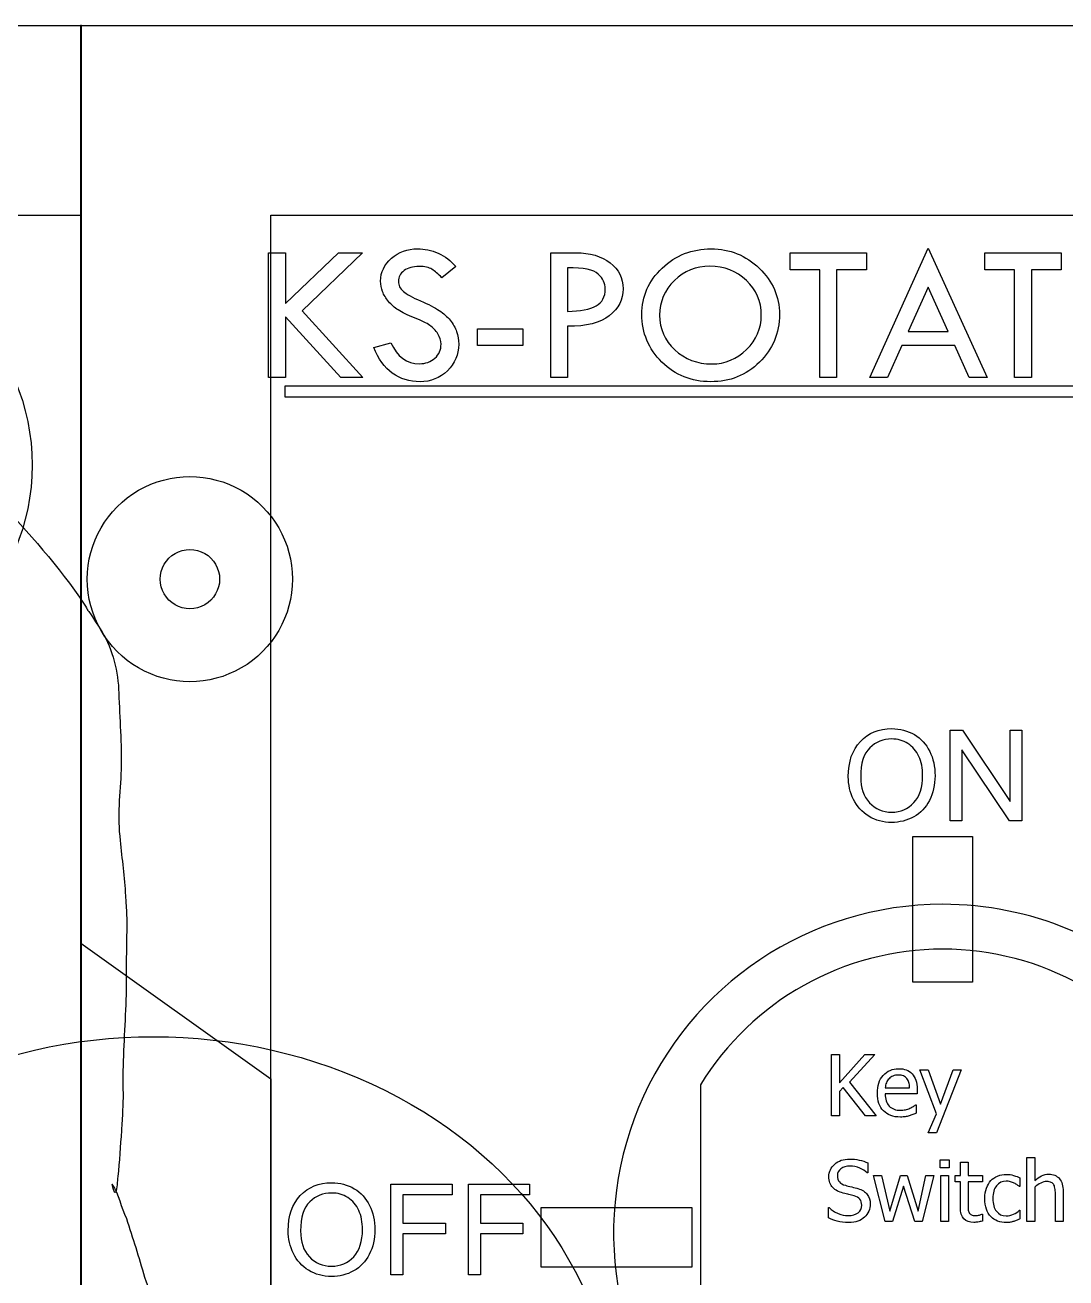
# Model space of a CAD drawing. Extents: x 0 to 339, y 0 to 211.
# Drawn here: x 236.61 to 271.4, y 168.54 to 210.43 of the extents above; entities that cross this region are included whole.
import ezdxf

# ---------------------------------------------------------------- set-up
doc = ezdxf.new("R2010")
doc.units = 0
doc.layers.add('Layer_1', color=7, linetype='CONTINUOUS')

msp = doc.modelspace()

# ---------------------------------------------------------------- linework, layer by layer
at = {"layer": 'Layer_1', "color": 7}
for p, q in [((0.13229, 210.418888), (338.58731, 210.418888)), ((244.750705, 202.81653), (245.320179, 202.81653)), ((244.750705, 198.646931), (244.750705, 202.81653)), ((245.320179, 202.81653), (245.320179, 201.121198)), ((245.320179, 201.121198), (247.08424, 202.81653)), ((247.882813, 202.81653), (245.870016, 200.879008)), ((247.08424, 202.81653), (247.882813, 202.81653)), ((254.179759, 202.81653), (255.017606, 202.81653)), ((254.179759, 198.646931), (254.179759, 202.81653)), ((262.180218, 202.81653), (264.729761, 202.81653)), ((262.180218, 202.247055), (262.180218, 202.81653)), ((264.729761, 202.81653), (264.729761, 202.247055)), ((264.841038, 198.646931), (266.791651, 202.976899)), ((266.791651, 202.976899), (268.761901, 198.646931)), ((268.691535, 202.81653), (271.241078, 202.81653)), ((268.691535, 202.247055), (268.691535, 202.81653)), ((271.241078, 202.81653), (271.241078, 202.247055)), ((251.00183, 202.355059), (250.54036, 201.985228)), ((251.001832, 202.355056), (251.00183, 202.355059)), ((254.742687, 202.319058), (254.742687, 200.859371)), ((254.742687, 202.319058), (254.742687, 202.319058)), ((263.171889, 202.247055), (262.180218, 202.247055)), ((263.171889, 198.646931), (263.171889, 202.247055)), ((264.729761, 202.247055), (263.734818, 202.247055)), ((263.734818, 202.247055), (263.734818, 198.646931)), ((269.683205, 202.247055), (268.691535, 202.247055)), ((269.683205, 198.646931), (269.683205, 202.247055)), ((271.241078, 202.247055), (270.246134, 202.247055)), ((270.246134, 202.247055), (270.246134, 198.646931)), ((266.791651, 201.671035), (266.120719, 200.188439)), ((267.462584, 200.188439), (266.791651, 201.671035)), ((247.169334, 198.646931), (245.320179, 200.679365)), ((245.320179, 200.679365), (245.320179, 198.646931)), ((245.870016, 200.879008), (247.895905, 198.646931)), ((257.223501, 200.757913), (257.223501, 200.757913)), ((261.216366, 200.731733), (261.216366, 200.731733)), ((251.728401, 200.276805), (253.246999, 200.276805)), ((251.728401, 199.720422), (251.728401, 200.276805)), ((253.246999, 200.276805), (253.246999, 199.720422)), ((254.742687, 200.361899), (254.742687, 198.646931)), ((266.120719, 200.188439), (267.462584, 200.188439)), ((248.269006, 199.65169), (248.838481, 199.812059)), ((253.246999, 199.720422), (251.728401, 199.720422)), ((265.907984, 199.713877), (265.433422, 198.646931)), ((267.678591, 199.713877), (265.907984, 199.713877)), ((268.166244, 198.646931), (267.678591, 199.713877)), ((245.320179, 198.646931), (244.750705, 198.646931)), ((247.895905, 198.646931), (247.169334, 198.646931)), ((254.742687, 198.646931), (254.179759, 198.646931)), ((263.734818, 198.646931), (263.171889, 198.646931)), ((265.433422, 198.646931), (264.841038, 198.646931)), ((268.761901, 198.646931), (268.166244, 198.646931)), ((270.246134, 198.646931), (269.683205, 198.646931)), ((245.300056, 198.366299), (285.851524, 198.366299)), ((245.300056, 197.992122), (245.300056, 198.366299)), ((285.851524, 197.992122), (245.300056, 197.992122)), ((267.532232, 183.822621), (267.532232, 186.852931)), ((267.532232, 186.852931), (267.943577, 186.852931)), ((267.943577, 186.852931), (269.535211, 184.473741)), ((269.535211, 184.473741), (269.535211, 186.852931)), ((269.535211, 186.852931), (269.919683, 186.852931)), ((269.919683, 186.852931), (269.919683, 183.822621)), ((269.508339, 183.822621), (267.916705, 186.203871)), ((267.916705, 186.203871), (267.916705, 183.822621)), ((264.123655, 185.298501), (264.123655, 185.298501)), ((264.537067, 185.292501), (264.537067, 185.292501)), ((267.916705, 183.822621), (267.532232, 183.822621)), ((269.919683, 183.822621), (269.508339, 183.822621)), ((266.279475, 183.301061), (268.279475, 183.301061)), ((266.279475, 178.429221), (266.279475, 183.301061)), ((268.279475, 183.301061), (268.279475, 178.429221)), ((268.279475, 178.429221), (266.279475, 178.429221)), ((248.837766, 168.642151), (248.837766, 171.672461)), ((248.837766, 171.672461), (250.882085, 171.672461)), ((250.882085, 171.672461), (250.882085, 171.314861)), ((251.425721, 168.642151), (251.425721, 171.672461)), ((251.425721, 171.672461), (253.470041, 171.672461)), ((253.470041, 171.672461), (253.470041, 171.314861)), ((250.882085, 171.314861), (249.238775, 171.314861)), ((249.238775, 171.314861), (249.238775, 170.376411)), ((253.470041, 171.314861), (251.82673, 171.314861)), ((251.82673, 171.314861), (251.82673, 170.376411)), ((253.863788, 168.897061), (253.863788, 170.897061)), ((253.863788, 170.897061), (258.899331, 170.897061)), ((258.899331, 170.897061), (258.899331, 168.897061)), ((245.404384, 170.118031), (245.404384, 170.118031)), ((245.817795, 170.112031), (245.817795, 170.112031)), ((249.238775, 170.376411), (250.66091, 170.376411)), ((250.66091, 170.376411), (250.66091, 170.018811)), ((251.82673, 170.376411), (253.248866, 170.376411)), ((253.248866, 170.376411), (253.248866, 170.018811)), ((250.66091, 170.018811), (249.238775, 170.018811)), ((249.238775, 170.018811), (249.238775, 168.642151)), ((253.248866, 170.018811), (251.82673, 170.018811)), ((251.82673, 170.018811), (251.82673, 168.642151)), ((258.899331, 168.897061), (253.863788, 168.897061)), ((249.238775, 168.642151), (248.837766, 168.642151)), ((251.82673, 168.642151), (251.425721, 168.642151))]:
    msp.add_line(p, q, dxfattribs=at)
at = {"layer": 'Layer_1', "color": 1}
for p, q in [((238.487208, 210.432098), (238.475308, 210.432098)), ((238.475308, 210.432098), (238.475308, 204.072506)), ((238.475308, 204.072506), (238.475308, 179.739101)), ((243.112358, 191.905814), (243.112358, 191.905814)), ((238.475308, 179.739101), (244.825298, 175.195711)), ((267.279459, 179.533797), (267.279459, 179.533797)), ((244.825298, 175.195711), (244.825298, 150.862311)), ((259.179699, 174.997637), (259.179699, 165.070086))]:
    msp.add_line(p, q, dxfattribs=at)
at = {"layer": 'Layer_1', "color": 6}
for p, q in [((238.475311, 210.432094), (238.487211, 210.432094)), ((238.475311, 0.149044), (238.475311, 210.432094)), ((238.487211, 210.432094), (238.487211, 0.149044)), ((122.48033, 204.072506), (238.4753, 204.072506)), ((238.4753, 204.072506), (238.4753, 6.478666)), ((244.825286, 204.072506), (332.242034, 204.072506)), ((244.825286, 6.478666), (244.825286, 204.072506)), ((263.561801, 173.956001), (263.561801, 176.007891)), ((263.561801, 176.007891), (263.834652, 176.007891)), ((263.834652, 176.007891), (263.834652, 175.063941)), ((263.834652, 175.063941), (264.675255, 176.007891)), ((265.007362, 176.007891), (264.158491, 175.091501)), ((264.675255, 176.007891), (265.007362, 176.007891)), ((267.068905, 174.030411), (266.509422, 175.495261)), ((266.509422, 175.495261), (266.789164, 175.495261)), ((266.789164, 175.495261), (267.209465, 174.355631)), ((267.898484, 175.495261), (267.070283, 173.388241)), ((267.209465, 174.355631), (267.628388, 175.495261)), ((267.628388, 175.495261), (267.898484, 175.495261)), ((263.954541, 174.910981), (263.834652, 174.775931)), ((263.834652, 174.775931), (263.834652, 173.956001)), ((264.702815, 173.956001), (263.954541, 174.910981)), ((264.158491, 175.091501), (265.056971, 173.956001)), ((265.357386, 174.897161), (266.171803, 174.897201)), ((266.423987, 174.698801), (265.357386, 174.698801)), ((266.423987, 174.839361), (266.423987, 174.698801)), ((266.379893, 174.332211), (266.395053, 174.332211)), ((266.395053, 174.332211), (266.395053, 174.049711)), ((263.834652, 173.956001), (263.561801, 173.956001)), ((265.056971, 173.956001), (264.702815, 173.956001)), ((265.868643, 173.920211), (265.868635, 173.920171)), ((266.793298, 173.388241), (267.068905, 174.030411)), ((267.070283, 173.388241), (266.793298, 173.388241)), ((264.775853, 172.385051), (264.775853, 172.058461)), ((267.194302, 172.225181), (267.194302, 172.493901)), ((267.194302, 172.493901), (267.489202, 172.493901)), ((267.489202, 172.225181), (267.194302, 172.225181)), ((267.489202, 172.493901), (267.489202, 172.225181)), ((267.868167, 171.967491), (267.868167, 172.409841)), ((267.868167, 172.409841), (268.127238, 172.409841)), ((268.127238, 172.409841), (268.127238, 171.967491)), ((270.095088, 170.428111), (270.095088, 172.572341)), ((270.095088, 172.572341), (270.354159, 172.572341)), ((270.354159, 172.572341), (270.354159, 171.796501)), ((264.775853, 172.058461), (264.755183, 172.058461)), ((265.360139, 170.428221), (264.96602, 171.967491)), ((264.96602, 171.967491), (265.236116, 171.967491)), ((265.236116, 171.967491), (265.507589, 170.775491)), ((265.507589, 170.775491), (265.872769, 171.967491)), ((265.872769, 171.967491), (266.086365, 171.967491)), ((266.086365, 171.967491), (266.461191, 170.775491)), ((266.461191, 170.775491), (266.717506, 171.967491)), ((266.977955, 171.967491), (266.58797, 170.428221)), ((266.717506, 171.967491), (266.977955, 171.967491)), ((267.212221, 170.428221), (267.212221, 171.967491)), ((267.212221, 171.967491), (267.471292, 171.967491)), ((267.471292, 171.967491), (267.471292, 170.428221)), ((267.693156, 171.752511), (267.693156, 171.967491)), ((267.693156, 171.967491), (267.868167, 171.967491)), ((268.127238, 171.967491), (268.604039, 171.967491)), ((268.604039, 171.967491), (268.604039, 171.752511)), ((269.86081, 171.884771), (269.86081, 171.594001)), ((265.971988, 171.614711), (265.59854, 170.428221)), ((266.348192, 170.428221), (265.971988, 171.614711)), ((267.868167, 171.752511), (267.693156, 171.752511)), ((267.868167, 170.899511), (267.868167, 171.752511)), ((268.604039, 171.752511), (268.127238, 171.752511)), ((268.127238, 171.752511), (268.127238, 171.020781)), ((269.86081, 171.594001), (269.84565, 171.594001)), ((270.354159, 171.577391), (270.354159, 170.428111)), ((271.305004, 171.427171), (271.304991, 170.428221)), ((271.04592, 170.428221), (271.04592, 171.304651)), ((263.459826, 170.550891), (263.459826, 170.892641)), ((263.459826, 170.892641), (263.479116, 170.892641)), ((268.588841, 170.674941), (268.604001, 170.674941)), ((268.604001, 170.674941), (268.604001, 170.442051)), ((269.845648, 170.805731), (269.860808, 170.805731)), ((269.860808, 170.805731), (269.860808, 170.514971)), ((264.133685, 170.391011), (264.133686, 170.391011)), ((265.59854, 170.428221), (265.360139, 170.428221)), ((266.58797, 170.428221), (266.348192, 170.428221)), ((267.471292, 170.428221), (267.212221, 170.428221)), ((268.317369, 170.397951), (268.317407, 170.397901)), ((269.406058, 170.393771), (269.406056, 170.393771)), ((270.354159, 170.428111), (270.095088, 170.428111)), ((271.304991, 170.428221), (271.04592, 170.428221))]:
    msp.add_line(p, q, dxfattribs=at)
at = {"layer": 'Layer_1', "color": 3}
for p, q in [((236.847305, 195.718723), (236.847305, 195.718723)), ((245.54917, 191.905814), (245.54917, 191.905814)), ((267.279639, 181.033741), (267.279639, 181.033741))]:
    msp.add_line(p, q, dxfattribs=at)
for points in [[(229.597305, 202.968723), (233.601369, 202.968723), (236.847305, 199.722787), (236.847305, 195.718723)], [(236.847305, 195.718723), (236.847305, 191.714659), (233.601369, 188.468723), (229.597305, 188.468723)], [(240.40567, 194.875415), (241.466606, 195.487947), (242.773734, 195.487947), (243.83467, 194.875415)], [(238.69117, 191.905814), (238.69117, 193.130878), (239.344734, 194.262883), (240.40567, 194.875415)], [(243.83467, 194.875415), (244.895606, 194.262883), (245.54917, 193.130878), (245.54917, 191.905814)], [(235.686475, 194.567456), (236.72854, 193.467676), (237.736927, 192.329956), (238.590201, 191.074556)], [(240.40567, 188.936213), (239.344734, 189.548745), (238.69117, 190.68075), (238.69117, 191.905814)], [(245.54917, 191.905814), (245.54917, 190.68075), (244.895606, 189.548745), (243.83467, 188.936213)], [(238.590201, 191.074556), (238.838909, 190.616106), (238.510311, 191.212656), (239.1747, 190.152126)], [(239.1747, 190.152126), (239.556205, 189.543146), (239.717265, 188.807526), (239.74476, 188.098396)], [(243.83467, 188.936213), (242.773734, 188.323681), (241.466606, 188.323681), (240.40567, 188.936213)], [(239.74476, 188.098396), (239.76844, 187.244726), (239.84211, 186.392126), (239.82087, 185.537726)], [(239.82087, 185.537726), (239.78944, 184.747916), (239.680503, 183.956876), (239.7914, 183.167916)], [(239.7914, 183.167916), (239.84587, 182.548876), (239.931754, 181.934796), (239.968986, 181.313926)], [(239.968986, 181.313926), (240.036866, 180.181876), (240.003976, 180.405476), (239.994196, 179.222726)], [(267.279639, 181.033741), (262.830559, 181.033741), (258.819559, 178.353676), (257.116969, 174.243257)], [(275.057819, 177.811915), (272.994919, 179.874816), (270.197019, 181.033741), (267.279639, 181.033741)], [(239.994196, 179.222726), (239.991296, 178.874956), (239.993402, 178.527166), (239.993096, 178.179386)], [(239.993096, 178.179386), (239.970316, 177.272986), (239.899866, 176.369116), (239.880015, 175.463056)], [(239.880015, 175.463056), (239.857365, 174.428726), (239.911935, 175.175266), (239.872415, 174.132736)], [(239.872415, 174.132736), (239.864015, 173.910526), (239.845315, 173.688826), (239.831765, 173.466866)], [(257.116969, 174.243257), (255.414369, 170.132836), (256.355489, 165.401546), (259.501469, 162.255566)], [(239.831765, 173.466866), (239.794515, 172.954726), (239.769645, 172.440496), (239.710284, 171.930236)], [(239.710284, 171.930236), (239.689464, 171.751256), (239.692554, 171.564736), (239.630384, 171.395616)], [(239.599684, 171.406716), (239.538464, 171.605126), (239.514934, 171.681066), (239.515994, 171.679446)], [(239.515994, 171.679446), (239.742924, 171.332316), (239.819722, 170.902236), (239.997985, 170.531786)], [(239.630384, 171.395616), (239.626584, 171.385416), (239.609904, 171.402616), (239.599684, 171.406716)], [(239.997985, 170.531786), (240.206239, 169.880856), (240.415344, 169.227456), (240.603379, 168.571986)], [(240.603379, 168.571986), (240.765767, 168.106116), (240.848745, 167.949696), (241.102152, 167.497456)]]:
    msp.add_open_spline(points, degree=3, dxfattribs=at)
at = {"layer": 'Layer_1', "color": 7}
for points in [[(248.854849, 202.633248), (249.094857, 202.844891), (249.38614, 202.950713), (249.728697, 202.950713)], [(249.728697, 202.950713), (249.955614, 202.950713), (250.185804, 202.90162), (250.419267, 202.803435)], [(250.419267, 202.803435), (250.65273, 202.70525), (250.846918, 202.55579), (251.001832, 202.355056)], [(255.017606, 202.81653), (255.491077, 202.81653), (255.872908, 202.705253), (256.1631, 202.4827)], [(257.904251, 202.305966), (258.358085, 202.735799), (258.903559, 202.950716), (259.540672, 202.950716)], [(259.540672, 202.950716), (260.162511, 202.950716), (260.698166, 202.733618), (261.147637, 202.299421)], [(248.494836, 201.870676), (248.494836, 202.169595), (248.61484, 202.423786), (248.854849, 202.633248)], [(249.777788, 202.361602), (249.57269, 202.361602), (249.405775, 202.314691), (249.277043, 202.22087)], [(250.20653, 202.266692), (250.108345, 202.329965), (249.965431, 202.361602), (249.777788, 202.361602)], [(256.1631, 202.4827), (256.453292, 202.260147), (256.598388, 201.971046), (256.598388, 201.615397)], [(259.494852, 202.368153), (259.034473, 202.368153), (258.63955, 202.207784), (258.310084, 201.887046)], [(260.718894, 201.893592), (260.387247, 202.209966), (259.979233, 202.368153), (259.494852, 202.368153)], [(249.277043, 202.22087), (249.150494, 202.12923), (249.087219, 202.010317), (249.087219, 201.86413)], [(250.54036, 201.985228), (250.418174, 202.111778), (250.306897, 202.205599), (250.20653, 202.266692)], [(255.767086, 202.106323), (255.612172, 202.248146), (255.270706, 202.319058), (254.742687, 202.319058)], [(256.002731, 201.602306), (256.002731, 201.796495), (255.924183, 201.9645), (255.767086, 202.106323)], [(257.223501, 200.757913), (257.223501, 201.360116), (257.450418, 201.876133), (257.904251, 202.305966)], [(261.147637, 202.299421), (261.597107, 201.867406), (261.821842, 201.35357), (261.821842, 200.757913)], [(248.557016, 201.520482), (248.515563, 201.629577), (248.494836, 201.746308), (248.494836, 201.870676)], [(248.759933, 201.189925), (248.668293, 201.301202), (248.600654, 201.411387), (248.557016, 201.520482)], [(249.087219, 201.86413), (249.087219, 201.73758), (249.142857, 201.625212), (249.254133, 201.527027)], [(249.254133, 201.527027), (249.36541, 201.431024), (249.555235, 201.325202), (249.823608, 201.209562)], [(255.691811, 201.039377), (255.899091, 201.1572), (256.002731, 201.344843), (256.002731, 201.602306)], [(256.598388, 201.615397), (256.598388, 201.257566), (256.444564, 200.957556), (256.136917, 200.715366)], [(258.310084, 201.887046), (257.9828, 201.566307), (257.819158, 201.181203), (257.819158, 200.731733)], [(261.216366, 200.731733), (261.216366, 201.192112), (261.050542, 201.579399), (260.718894, 201.893592)], [(249.083944, 200.905188), (248.959576, 200.985918), (248.851572, 201.08083), (248.759933, 201.189925)], [(249.823608, 201.209562), (250.091981, 201.096103), (250.300351, 200.98919), (250.44872, 200.888823)], [(249.623962, 200.64336), (249.3905, 200.739363), (249.210494, 200.826639), (249.083944, 200.905188)], [(250.44872, 200.888823), (250.599271, 200.790638), (250.722548, 200.681544), (250.818551, 200.561539)], [(254.742687, 200.859371), (255.170338, 200.863704), (255.486713, 200.923706), (255.691811, 201.039377)], [(256.136917, 200.715366), (255.831452, 200.473176), (255.366709, 200.355354), (254.742687, 200.361899)], [(257.894433, 199.164039), (257.447145, 199.6026), (257.223501, 200.133891), (257.223501, 200.757913)], [(257.819158, 200.731733), (257.819158, 200.275717), (257.987164, 199.889522), (258.323175, 199.573147)], [(260.72544, 199.582966), (261.052724, 199.905886), (261.216366, 200.288808), (261.216366, 200.731733)], [(261.821842, 200.757913), (261.821842, 200.127346), (261.599289, 199.593873), (261.154182, 199.157494)], [(250.137798, 200.391352), (250.030885, 200.465536), (249.859607, 200.549539), (249.623962, 200.64336)], [(250.406171, 200.106615), (250.334169, 200.222255), (250.244711, 200.317167), (250.137798, 200.391352)], [(250.818551, 200.561539), (250.914554, 200.441535), (250.985466, 200.314985), (251.031286, 200.18189)], [(250.514175, 199.766239), (250.514175, 199.879698), (250.478174, 199.993156), (250.406171, 200.106615)], [(251.031286, 200.18189), (251.079286, 200.048795), (251.103286, 199.908062), (251.103286, 199.759693)], [(248.8843, 198.790933), (248.618109, 198.98294), (248.413011, 199.269859), (248.269006, 199.65169)], [(248.838481, 199.812059), (249.045761, 199.342952), (249.363226, 199.108398), (249.790877, 199.108398)], [(250.307986, 199.29495), (250.445445, 199.419318), (250.514175, 199.576414), (250.514175, 199.766239)], [(251.103286, 199.759693), (251.103286, 199.412772), (250.976736, 199.117126), (250.723637, 198.872754)], [(258.323175, 199.573147), (258.661368, 199.258954), (259.074837, 199.101858), (259.563582, 199.101858)], [(259.563582, 199.101858), (260.013052, 199.101858), (260.400338, 199.262227), (260.72544, 199.582966)], [(249.790877, 199.108398), (249.998157, 199.108398), (250.170527, 199.170582), (250.307986, 199.29495)], [(259.521035, 198.506198), (258.883922, 198.506198), (258.341721, 198.725478), (257.894433, 199.164039)], [(261.154182, 199.157494), (260.711258, 198.723297), (260.166876, 198.506198), (259.521035, 198.506198)], [(249.810514, 198.506195), (249.461411, 198.506195), (249.152673, 198.601108), (248.8843, 198.790933)], [(250.723637, 198.872754), (250.472719, 198.628381), (250.168345, 198.506195), (249.810514, 198.506195)], [(264.528798, 186.478791), (264.798894, 186.764044), (265.147538, 186.906671), (265.574729, 186.906671)], [(265.574729, 186.906671), (265.854471, 186.906671), (266.106652, 186.839834), (266.331272, 186.706161)], [(264.123655, 185.298501), (264.123655, 185.801481), (264.258703, 186.194911), (264.528798, 186.478791)], [(265.576796, 186.561671), (265.292921, 186.561671), (265.048319, 186.463831), (264.842991, 186.268151)], [(266.116298, 186.408711), (265.956446, 186.510684), (265.776612, 186.561671), (265.576796, 186.561671)], [(266.331272, 186.706161), (266.555893, 186.572494), (266.726769, 186.385771), (266.843902, 186.145991)], [(264.842991, 186.268151), (264.639042, 186.073844), (264.537067, 185.748628), (264.537067, 185.292501)], [(266.482167, 185.980831), (266.399485, 186.165484), (266.277529, 186.308111), (266.116298, 186.408711)], [(266.843902, 186.145991), (266.962413, 185.907591), (267.021669, 185.636808), (267.021669, 185.333641)], [(266.608258, 185.335911), (266.608258, 185.582578), (266.566228, 185.797551), (266.482167, 185.980831)], [(264.297288, 184.541961), (264.181533, 184.780361), (264.123655, 185.032541), (264.123655, 185.298501)], [(264.537067, 185.292501), (264.537067, 184.927321), (264.634908, 184.639311), (264.830589, 184.428471)], [(266.314736, 184.432601), (266.510417, 184.644821), (266.608258, 184.945924), (266.608258, 185.335911)], [(267.021669, 185.333641), (267.021669, 185.026334), (266.959657, 184.751414), (266.835634, 184.508881)], [(264.807851, 183.977651), (264.583231, 184.115451), (264.413043, 184.303554), (264.297288, 184.541961)], [(264.830589, 184.428471), (265.027648, 184.219004), (265.274317, 184.114271), (265.570595, 184.114271)], [(265.570595, 184.114271), (265.872386, 184.114271), (266.120433, 184.220381), (266.314736, 184.432601)], [(266.835634, 184.508881), (266.711611, 184.266348), (266.535911, 184.082381), (266.308535, 183.956981)], [(265.572662, 183.770941), (265.287408, 183.770941), (265.032471, 183.839844), (264.807851, 183.977651)], [(266.308535, 183.956981), (266.081158, 183.832954), (265.835867, 183.770941), (265.572662, 183.770941)], [(245.809527, 171.298321), (246.079622, 171.583574), (246.428266, 171.726201), (246.855458, 171.726201)], [(246.857525, 171.381201), (246.573649, 171.381201), (246.329047, 171.283361), (246.123719, 171.087681)], [(246.855458, 171.726201), (247.135199, 171.726201), (247.38738, 171.659368), (247.612001, 171.525701)], [(247.397027, 171.228241), (247.237174, 171.330214), (247.05734, 171.381201), (246.857525, 171.381201)], [(247.612001, 171.525701), (247.836621, 171.392028), (248.007498, 171.205304), (248.124631, 170.965531)], [(245.404384, 170.118031), (245.404384, 170.621018), (245.539432, 171.014448), (245.809527, 171.298321)], [(246.123719, 171.087681), (245.91977, 170.893381), (245.817795, 170.568164), (245.817795, 170.112031)], [(247.762896, 170.800361), (247.680213, 170.985021), (247.558257, 171.127648), (247.397027, 171.228241)], [(248.124631, 170.965531), (248.243142, 170.727124), (248.302398, 170.456338), (248.302398, 170.153171)], [(247.888986, 170.155441), (247.888986, 170.402108), (247.846956, 170.617081), (247.762896, 170.800361)], [(245.578016, 169.361491), (245.462261, 169.599891), (245.404384, 169.852071), (245.404384, 170.118031)], [(245.817795, 170.112031), (245.817795, 169.746851), (245.915636, 169.458841), (246.111317, 169.248001)], [(247.595464, 169.252141), (247.791145, 169.464354), (247.888986, 169.765454), (247.888986, 170.155441)], [(248.302398, 170.153171), (248.302398, 169.845871), (248.240386, 169.570954), (248.116363, 169.328421)], [(246.08858, 168.797181), (245.863959, 168.934988), (245.693771, 169.123091), (245.578016, 169.361491)], [(246.111317, 169.248001), (246.308376, 169.038541), (246.555045, 168.933811), (246.851324, 168.933811)], [(246.851324, 168.933811), (247.153114, 168.933811), (247.401161, 169.039921), (247.595464, 169.252141)], [(248.116363, 169.328421), (247.992339, 169.085881), (247.816639, 168.901911), (247.589263, 168.776511)], [(246.853391, 168.590481), (246.568137, 168.590481), (246.3132, 168.659381), (246.08858, 168.797181)], [(247.589263, 168.776511), (247.361887, 168.652491), (247.116596, 168.590481), (246.853391, 168.590481)]]:
    msp.add_open_spline(points, degree=3, dxfattribs=at)
at = {"layer": 'Layer_1', "color": 1}
for points in [[(241.127983, 191.905814), (241.127983, 192.260288), (241.317092, 192.587836), (241.624076, 192.765074)], [(241.624076, 192.765074), (241.93106, 192.942311), (242.30928, 192.942311), (242.616264, 192.765074)], [(242.616264, 192.765074), (242.923248, 192.587836), (243.112358, 192.260288), (243.112358, 191.905814)], [(241.624076, 191.046554), (241.317092, 191.223792), (241.127983, 191.55134), (241.127983, 191.905814)], [(243.112358, 191.905814), (243.112358, 191.55134), (242.923248, 191.223792), (242.616264, 191.046554)], [(242.616264, 191.046554), (242.30928, 190.869317), (241.93106, 190.869317), (241.624076, 191.046554)], [(267.279459, 179.533797), (263.974279, 179.533707), (260.906689, 177.815751), (259.179699, 174.997637)], [(275.379739, 174.997121), (273.652779, 177.81559), (270.584939, 179.533776), (267.279459, 179.533797)]]:
    msp.add_open_spline(points, degree=3, dxfattribs=at)
at = {"layer": 'Layer_1', "color": 6}
for points in [[(233.159321, 174.815642), (237.948269, 177.202437), (243.848497, 177.202437), (248.637445, 174.815642)], [(265.291237, 175.314741), (265.42261, 175.463568), (265.594406, 175.537981), (265.806623, 175.537981)], [(265.806623, 175.537981), (265.902167, 175.537981), (265.986687, 175.524214), (266.060182, 175.496681)], [(265.094178, 174.716671), (265.094178, 174.967478), (265.159864, 175.166834), (265.291237, 175.314741)], [(265.484156, 175.203081), (265.445569, 175.162681), (265.416173, 175.117664), (265.395966, 175.068031)], [(265.61507, 175.292681), (265.567297, 175.272481), (265.523659, 175.242614), (265.484156, 175.203081)], [(265.791459, 175.324381), (265.722557, 175.324381), (265.663761, 175.313814), (265.61507, 175.292681)], [(265.966469, 175.294081), (265.919616, 175.314281), (265.861279, 175.324381), (265.791459, 175.324381)], [(266.083603, 175.205881), (266.053283, 175.244481), (266.014238, 175.273881), (265.966469, 175.294081)], [(266.060182, 175.496681), (266.133677, 175.469148), (266.197986, 175.425971), (266.253107, 175.367151)], [(266.146993, 175.077721), (266.132293, 175.128254), (266.111163, 175.170974), (266.083603, 175.205881)], [(266.253107, 175.367151), (266.308227, 175.308351), (266.350487, 175.236231), (266.379887, 175.150791)], [(266.379887, 175.150791), (266.409287, 175.066278), (266.423987, 174.962468), (266.423987, 174.839361)], [(248.637445, 174.815642), (253.426393, 172.428848), (256.376507, 168.01787), (256.376507, 163.244281)], [(265.296749, 174.126871), (265.161702, 174.265598), (265.094178, 174.462198), (265.094178, 174.716671)], [(265.395966, 175.068031), (265.375753, 175.019364), (265.362893, 174.962408), (265.357386, 174.897161)], [(265.357386, 174.698801), (265.357386, 174.519654), (265.402402, 174.382768), (265.492434, 174.288141)], [(266.171803, 174.897201), (266.169936, 174.967021), (266.161666, 175.027194), (266.146993, 175.077721)], [(265.492434, 174.288141), (265.582465, 174.193521), (265.706948, 174.146211), (265.865882, 174.146211)], [(266.181452, 174.215111), (266.228305, 174.236244), (266.267809, 174.256444), (266.299963, 174.275711)], [(266.299963, 174.275711), (266.332116, 174.295911), (266.35876, 174.314744), (266.379893, 174.332211)], [(265.868635, 173.920171), (265.623344, 173.920171), (265.432716, 173.989071), (265.296749, 174.126871)], [(265.865882, 174.146211), (265.922842, 174.146211), (265.978423, 174.152644), (266.032624, 174.165511)], [(266.022983, 173.931211), (265.982563, 173.923878), (265.931116, 173.920211), (265.868643, 173.920211)], [(266.160787, 173.962911), (266.11026, 173.949111), (266.064326, 173.938544), (266.022983, 173.931211)], [(266.032624, 174.165511), (266.087744, 174.178378), (266.137353, 174.194911), (266.181452, 174.215111)], [(266.282054, 174.004211), (266.237041, 173.986744), (266.196618, 173.972978), (266.160787, 173.962911)], [(266.395053, 174.049711), (266.36474, 174.037778), (266.327073, 174.022611), (266.282054, 174.004211)], [(263.474986, 171.930301), (263.474986, 172.096588), (263.539754, 172.235771), (263.66929, 172.347851)], [(263.66929, 172.347851), (263.798825, 172.460851), (263.96419, 172.517351), (264.165383, 172.517351)], [(263.875995, 172.192081), (263.797906, 172.133281), (263.758862, 172.055651), (263.758862, 171.959191)], [(264.183297, 172.281681), (264.056518, 172.281681), (263.954084, 172.251814), (263.875995, 172.192081)], [(264.165383, 172.517351), (264.28022, 172.517351), (264.388625, 172.505851), (264.4906, 172.482851)], [(264.50438, 172.214181), (264.402405, 172.259181), (264.295378, 172.281681), (264.183297, 172.281681)], [(264.4906, 172.482851), (264.593493, 172.459851), (264.688578, 172.427251), (264.775853, 172.385051)], [(264.755183, 172.058461), (264.689956, 172.118194), (264.606355, 172.170101), (264.50438, 172.214181)], [(263.509436, 171.718081), (263.486469, 171.779614), (263.474986, 171.850354), (263.474986, 171.930301)], [(263.758862, 171.959191), (263.758862, 171.871918), (263.781829, 171.802558), (263.827762, 171.751111)], [(268.741844, 171.545781), (268.778591, 171.644081), (268.827281, 171.726764), (268.887916, 171.793831)], [(268.887916, 171.793831), (268.948549, 171.860891), (269.023882, 171.912338), (269.113914, 171.948171)], [(269.40192, 171.778601), (269.267791, 171.778601), (269.159845, 171.727614), (269.078081, 171.625641)], [(269.113914, 171.948171), (269.204865, 171.984904), (269.302246, 172.003271), (269.406058, 172.003271)], [(269.54248, 171.757901), (269.493787, 171.771701), (269.446933, 171.778601), (269.40192, 171.778601)], [(269.406058, 172.003271), (269.490578, 172.003271), (269.571882, 171.991338), (269.649971, 171.967471)], [(269.669259, 171.709701), (269.633432, 171.728101), (269.591173, 171.744168), (269.54248, 171.757901)], [(269.649971, 171.967471), (269.728978, 171.943604), (269.799258, 171.916038), (269.86081, 171.884771)], [(270.354159, 171.796501), (270.431329, 171.865401), (270.50758, 171.918228), (270.582913, 171.954981)], [(270.753789, 171.763461), (270.689482, 171.763461), (270.622877, 171.745994), (270.553974, 171.711061)], [(270.582913, 171.954981), (270.658246, 171.991714), (270.737712, 172.010081), (270.821313, 172.010081)], [(270.90813, 171.734561), (270.870463, 171.753828), (270.819016, 171.763461), (270.753789, 171.763461)], [(270.821313, 172.010081), (270.972897, 172.010081), (271.091408, 171.960011), (271.176847, 171.859871)], [(271.176847, 171.859871), (271.262285, 171.760651), (271.305004, 171.616418), (271.305004, 171.427171)], [(263.608656, 171.559611), (263.566396, 171.604611), (263.533323, 171.657434), (263.509436, 171.718081)], [(263.757484, 171.447991), (263.701444, 171.476458), (263.651835, 171.513664), (263.608656, 171.559611)], [(263.947653, 171.377691), (263.876914, 171.396091), (263.813524, 171.419524), (263.757484, 171.447991)], [(263.827762, 171.751111), (263.873695, 171.699644), (263.9403, 171.661978), (264.027577, 171.638111)], [(264.144712, 171.329491), (264.092345, 171.341424), (264.026659, 171.357491), (263.947653, 171.377691)], [(264.027577, 171.638111), (264.085457, 171.622511), (264.156196, 171.604578), (264.239795, 171.584311)], [(264.239795, 171.584311), (264.323396, 171.565044), (264.392757, 171.547144), (264.447879, 171.530611)], [(264.447879, 171.530611), (264.589357, 171.487411), (264.69271, 171.422184), (264.757937, 171.334931)], [(264.757937, 171.334931), (264.823164, 171.247658), (264.855777, 171.140171), (264.855777, 171.012471)], [(268.688104, 171.195761), (268.688104, 171.330808), (268.706017, 171.447481), (268.741844, 171.545781)], [(269.078081, 171.625641), (268.997236, 171.524581), (268.956814, 171.381264), (268.956814, 171.195691)], [(269.77399, 171.647701), (269.74551, 171.667901), (269.7106, 171.688568), (269.669259, 171.709701)], [(269.84565, 171.594001), (269.827277, 171.609601), (269.80339, 171.627501), (269.77399, 171.647701)], [(270.553974, 171.711061), (270.485991, 171.677061), (270.419386, 171.632504), (270.354159, 171.577391)], [(270.99632, 171.649161), (270.975187, 171.687761), (270.94579, 171.716228), (270.90813, 171.734561)], [(271.0349, 171.501711), (271.0285, 171.563244), (271.01564, 171.612394), (270.99632, 171.649161)], [(271.04592, 171.304651), (271.04592, 171.375391), (271.042247, 171.441078), (271.0349, 171.501711)], [(264.318345, 171.283991), (264.254958, 171.302391), (264.197081, 171.317558), (264.144712, 171.329491)], [(264.51127, 171.169621), (264.47085, 171.221088), (264.406542, 171.259211), (264.318345, 171.283991)], [(264.456145, 170.720381), (264.533315, 170.783781), (264.5719, 170.866921), (264.5719, 170.969801)], [(264.5719, 170.969801), (264.5719, 171.051568), (264.55169, 171.118174), (264.51127, 171.169621)], [(264.855777, 171.012471), (264.855777, 170.932544), (264.83924, 170.853538), (264.806167, 170.775451)], [(268.127238, 171.020781), (268.127238, 170.942688), (268.128605, 170.882511), (268.131338, 170.840251)], [(268.740464, 170.840221), (268.705557, 170.941281), (268.688104, 171.059794), (268.688104, 171.195761)], [(268.956814, 171.195691), (268.956814, 171.013791), (268.995858, 170.871851), (269.073947, 170.769871)], [(263.753348, 170.436511), (263.649536, 170.467711), (263.551695, 170.505838), (263.459826, 170.550891)], [(263.479116, 170.892641), (263.569148, 170.808121), (263.671123, 170.742434), (263.785041, 170.695581)], [(263.785041, 170.695581), (263.898958, 170.649648), (264.008742, 170.626681), (264.114392, 170.626681)], [(264.114392, 170.626681), (264.265057, 170.626681), (264.378975, 170.657914), (264.456145, 170.720381)], [(264.669742, 170.577011), (264.603595, 170.517278), (264.528722, 170.471344), (264.445121, 170.439211)], [(264.806167, 170.775451), (264.774014, 170.697358), (264.728539, 170.631211), (264.669742, 170.577011)], [(267.986678, 170.517791), (267.907671, 170.598638), (267.868167, 170.725878), (267.868167, 170.899511)], [(268.317407, 170.397901), (268.175928, 170.397901), (268.065685, 170.437864), (267.986678, 170.517791)], [(268.131338, 170.840251), (268.134071, 170.797984), (268.144635, 170.758481), (268.163028, 170.721741)], [(268.163028, 170.721741), (268.178648, 170.689608), (268.203911, 170.665274), (268.238818, 170.648741)], [(268.238818, 170.648741), (268.273725, 170.633141), (268.321037, 170.625341), (268.380756, 170.625341)], [(268.380756, 170.625341), (268.423016, 170.625341), (268.463898, 170.631308), (268.503401, 170.643241)], [(268.503401, 170.643241), (268.542908, 170.656108), (268.571388, 170.666674), (268.588841, 170.674941)], [(268.887914, 170.590801), (268.824527, 170.656934), (268.775377, 170.740074), (268.740464, 170.840221)], [(269.11529, 170.441971), (269.027096, 170.475038), (268.951304, 170.524648), (268.887914, 170.590801)], [(269.073947, 170.769871), (269.152954, 170.668818), (269.262279, 170.618291), (269.40192, 170.618291)], [(269.40192, 170.618291), (269.486439, 170.618291), (269.566825, 170.635758), (269.643077, 170.670691)], [(269.643077, 170.670691), (269.719328, 170.705624), (269.786852, 170.750638), (269.845648, 170.805731)], [(269.860808, 170.514971), (269.835081, 170.503038), (269.802928, 170.488338), (269.764348, 170.470871)], [(264.133686, 170.391011), (263.984858, 170.391011), (263.858079, 170.406178), (263.753348, 170.436511)], [(264.445121, 170.439211), (264.362439, 170.407078), (264.258627, 170.391011), (264.133685, 170.391011)], [(268.455173, 170.410351), (268.405566, 170.402084), (268.359632, 170.397951), (268.317369, 170.397951)], [(268.604001, 170.442051), (268.555308, 170.428251), (268.505698, 170.417684), (268.455173, 170.410351)], [(269.406056, 170.393771), (269.300407, 170.393771), (269.203485, 170.409838), (269.11529, 170.441971)], [(269.541106, 170.404771), (269.506193, 170.397438), (269.461177, 170.393771), (269.406058, 170.393771)], [(269.659617, 170.433671), (269.615517, 170.420804), (269.576013, 170.411171), (269.541106, 170.404771)], [(269.764348, 170.470871), (269.725761, 170.454338), (269.690851, 170.441938), (269.659617, 170.433671)]]:
    msp.add_open_spline(points, degree=3, dxfattribs=at)

doc.saveas('drawing.dxf')
